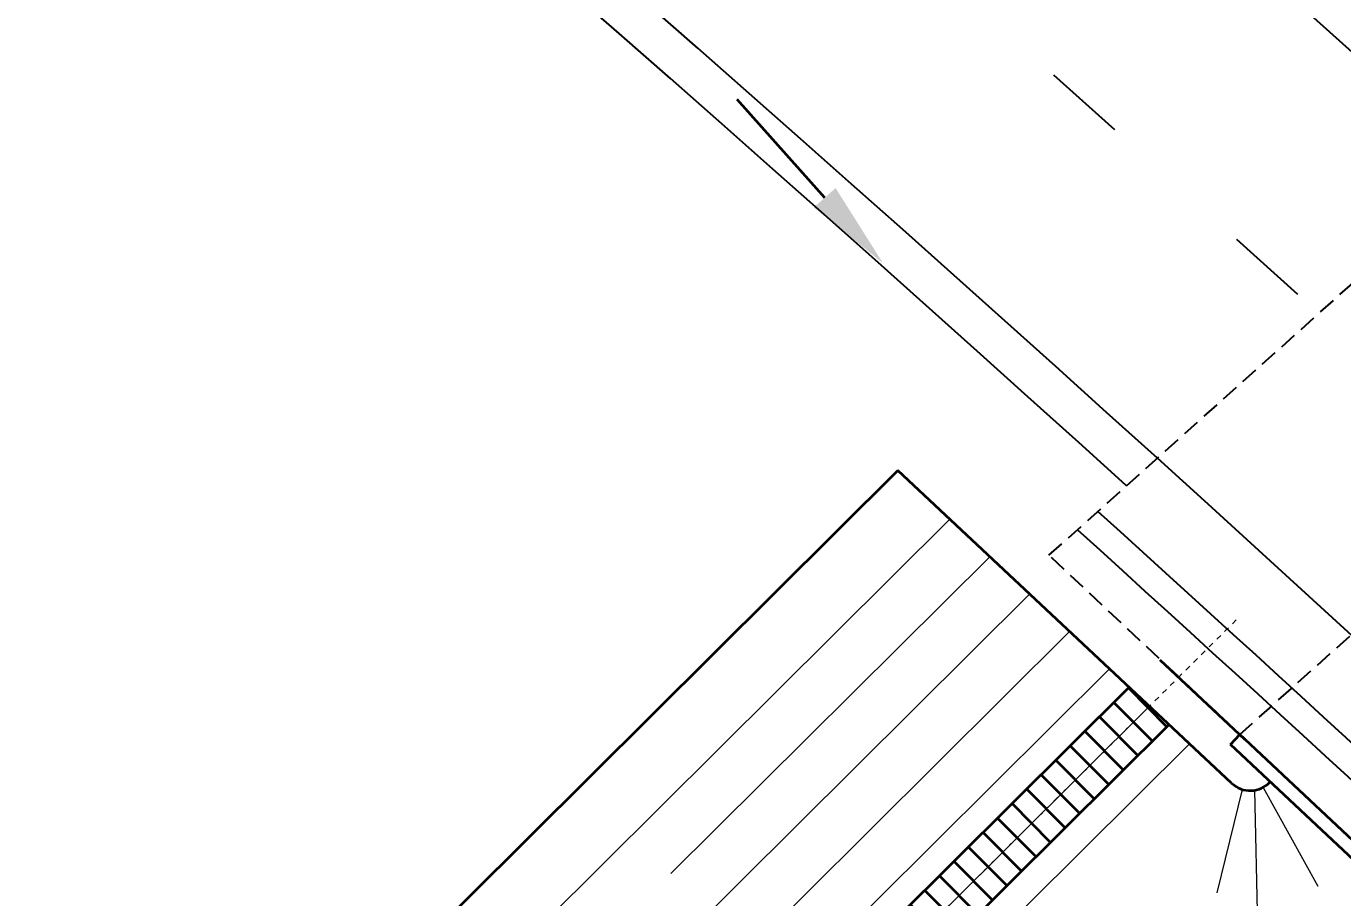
# Model space of a CAD drawing. Header units: millimetres. Extents: x 0 to 285450075, y -3000605 to 8125189010.
# Drawn here: x 6236190.35 to 6236214.42, y 5216941.77 to 5216957.7 of the extents above; entities that cross this region are included whole.
import ezdxf
from ezdxf import colors
from ezdxf.entities.mleader import LeaderData, LeaderLine
from ezdxf.math import Vec2, Vec3

# ---------------------------------------------------------------- set-up
doc = ezdxf.new("R2010")
doc.units = ezdxf.units.MM
doc.set_wipeout_variables(frame=1)
for name, pattern in [('15-15', [6, 1.5, -3, 1.5]), ('невидимая', [9.524999999999999, 6.35, -3.175]), ('осевая', [2, 1.25, -0.25, 0.25, -0.25])]:
    doc.linetypes.add(name, pattern=pattern)
for name, color, linetype, lineweight in [('1-Бетон', 106, 'Continuous', 35), ('ИС_Выноски', 3, 'Continuous', 18), ('ИС_Мвн', 3, 'Continuous', 18), ('ИС_Основная', 7, 'Continuous', 35), ('ИС_Ось', 3, 'осевая', 18), ('ИС_Размер', 3, 'Continuous', 18), ('ИС_Тонкая', 3, 'Continuous', 18)]:
    doc.layers.add(name, color=color, linetype=linetype, lineweight=lineweight)
for name, color, linetype in [('ИС_Невидимая', 4, 'невидимая'), ('Основное направление 30.05.Верх покрытия', 7, 'Continuous'), ('Основное направление 30.05.Ось трассы', 7, 'Continuous'), ('Петля 1 ось справа.Верх покрытия', 7, 'Continuous')]:
    doc.layers.add(name, color=color, linetype=linetype)
doc.layers.add('Оси_Невидимые', color=5, linetype='Continuous', plot=False)
doc.styles.add('ISOCPEUR', font='isocpeur.ttf', dxfattribs={"width": 0.8, "oblique": 15, "height": 2.5})

# ---------------------------------------------------------------- blocks, each defined once
blk = doc.blocks.new('iyugtyuf')
at = {"layer": 'ИС_Мвн', "color": 146, "linetype": 'ByBlock', "lineweight": -2, "true_color": 0x105689}
blk.add_lwpolyline([(-1600, 0), (-4007.633130602539, 0)], dxfattribs=at)
at = {"layer": 'ИС_Мвн', "color": 146, "true_color": 0x105689}
blk.add_solid([(-1600, 266.6666666666279), (0, 0), (-1600, -266.6666666666279)], dxfattribs=at)
blk = doc.blocks.new('мост план кальмиус')
at = {"rotation": 179.8184445429172}
blk.add_blockref('iyugtyuf', (87930.9256229559, 16415.78252618783), dxfattribs=at)
at = {"color": 8}
blk.add_wipeout([(-84927.22027907806, 18748.29524115598), (-83562.10518667355, 45127.8373809731), (-71215.62672966083, 44488.683703075454), (-66238.49522676371, 42098.07016978532), (-62409.643923705196, 39357.97579420914), (-58830.716301975546, 35768.855867717764), (-56452.28788546445, 32504.484862400423), (-54288.50218401514, 28370.362583068432), (-53279.30970389648, 25638.013681059092), (-52589.0945157769, 23031.127933876764), (-52149.35084967309, 20451.836955806066), (-51944.951652813, 17984.21466633986), (-51953.02387939343, 15403.759886898304), (-51847.34206117517, 1712.72276568308), (16523.282109975407, 173.80735680129146), (16498.72042060877, 13750.046191967733), (48680.92953516058, 15114.943477429188), (51950.42316013327, 15395.81738518711), (51992.52027539584, 16603.110530736216), (52428.504862379545, 19670.193254605314), (52763.34253749418, 20976.01889495185), (53228.309239215116, 22375.83063224965), (53762.677577034345, 23669.696514941956), (54927.89573469787, 25866.755399978923), (55954.781278536175, 27386.18034559759), (57260.55347777494, 28967.53221083118), (58368.563431836905, 30088.082300584152), (59856.85516919005, 31351.66327198854), (61766.3505275411, 32654.21714676966), (64399.12786458382, 33987.179970589495), (66743.15707958092, 34801.857116672036), (68606.67243567068, 35230.336822055804), (73005.52696223065, 35614.84574365811), (75369.47652186993, 35737.24836544393), (80966.04836699225, 36027.03249559275), (84021.42619411596, 36185.14526191499), (84923.7698906359, 18748.21725844528), (81975.03058513398, 18490.236000741075), (81923.76989055639, 17722.92617110131), (81923.76988817308, -13317.190694056771), (85002.57917783258, -13810.810792838281), (86426.05640348556, -28043.583305266424), (82155.69885638765, -29130.58656990234), (72089.88743221789, -31692.800566881284), (70681.95761139835, -31944.985799800896), (68644.50306409821, -32063.151191703335), (67159.5556969394, -31992.79906066094), (65456.63549108803, -31747.533611716062), (63155.42813146263, -31121.587825580587), (61640.72464078232, -30506.809973877535), (59830.770336110654, -29527.975967168924), (59205.63870568676, -29118.89136875217), (57611.75282334925, -27876.59207978082), (55949.92674796435, -26189.01714852205), (54592.203173865164, -24361.82660009156), (53635.173046263866, -22662.406008932187), (53329.19152088224, -22000.330472320114), (52861.600669235755, -20804.928204842407), (52220.35527394282, -18395.65268037739), (52132.5861608738, -16965.668981965107), (51954.53054754238, -16165.9329363133), (50601.32079816885, -16282.183757029765), (16893.774168740107, -17700.775087558082), (16523.282109859378, 173.80735771002946), (-51847.342061433184, 1712.7227652310976), (-51957.40425444423, -16165.905915630487), (-51974.94507409273, -17754.33935460527), (-52064.16803781567, -18997.99682249452), (-52206.53442521426, -20149.231845936563), (-52410.6186753695, -21316.216694329254), (-52628.39025146569, -22291.07441092588), (-52913.35612622266, -23343.569066860335), (-53312.59058335112, -24567.868344748218), (-53979.11825161105, -26231.672115691763), (-54781.496636731805, -27858.971238680795), (-55627.41467324306, -29294.60991131072), (-56959.158399808905, -31170.984893825662), (-57508.00483881574, -31842.87923887471), (-57929.93372590378, -32326.68572988882), (-58939.37762725083, -33384.22311556336), (-60063.63396939652, -34420.6205259815), (-61062.431647950434, -35235.84448313515), (-61821.65239741058, -35797.38205412269), (-62601.64382829224, -36327.018813867064), (-63222.98631850993, -36717.17357177375), (-63656.71879372359, -36973.79259951456), (-64058.88278810794, -37200.66704984545), (-65392.8936047621, -37881.27199225561), (-66992.72054169496, -38562.61446516856), (-68625.90968461457, -39119.46688930344), (-70984.27485407786, -39742.76825830512), (-72767.16096556162, -39964.63836124385), (-74388.41929046481, -40088.3906297074), (-88873.87530732155, -37694.01229268464), (-84927.22027557666, -13817.627779996896), (-82187.19435144389, -14057.348985749937), (-81927.2202756307, -13317.190695010417), (-81927.2202789686, 17722.92617110131), (-81860.98191405224, 18480.034143458528)], dxfattribs=at).dxf.layer = '1-Бетон'
at = {"layer": 'ИС_Основная'}
h = blk.add_hatch(dxfattribs=at)
h.set_pattern_fill('ANSI31', color=256, scale=2999.999999999995, angle=317.9623572002632)
h.set_pattern_definition([(2.962357200263171, (76192.5519425869, 17320.98023414612), (-19.37994546864468, 374.4988888015995), [])])
h.paths.add_polyline_path([(78292.72344088554, 34612.48041152954), (77303.58703923225, 34551.09028625488), (78164.03941941261, 17923.6718044281), (79162.70312857628, 17975.35165691376)])
at = {"layer": '1-Бетон'}
for points in [[(73645.47438693047, 17259.58434486389), (77132.15582823753, 17564.62944698334)], [(79146.33415913582, 17489.89225673676), (77034.17808556557, 17305.1025428772)], [(77132.15582823753, 17564.62944698334), (77153.94476389885, 17315.58077144623)], [(73645.4743821621, 17008.62938499451), (77153.94476389885, 17315.58077144623)]]:
    blk.add_lwpolyline(points, dxfattribs=at)
at = {"layer": 'ИС_Невидимая', "ltscale": 50}
blk.add_lwpolyline([(81923.76988625526, -13317.19069671631), (73954.52038693428, -14014.40968132019), (73954.52038788795, 17025.70718383789), (81923.76988959312, 17722.92616844177)], close=True, dxfattribs=at)
blk.add_lwpolyline([(77153.94476389885, 17315.58077144623), (77110.30412840843, -13748.43054771423)], dxfattribs=at)
at = {"layer": 'ИС_Основная'}
for points in [[(84923.76989388466, 18748.21725845337), (84021.42148184776, 36185.23624324799)], [(78152.15854096413, 18155.77803897858), (77294.16739058495, 34735.63563346863)], [(78292.70104813576, 34787.30875778198), (79148.85375380516, 18242.97757053375)], [(76590.48060679436, 18019.14892292023), (84923.76989388466, 18748.21725845337)]]:
    blk.add_lwpolyline(points, dxfattribs=at)
blk.add_arc((76634.05847859383, 17521.05157470703), 499.9999999999993, 94.99997551105447, 184.99997553157, dxfattribs=at)
at = {"layer": 'ИС_Ось', "ltscale": 0.1}
blk.add_line((78757.28756594658, 15963.07767486572), (77784.51322245598, 34761.01054382324), dxfattribs=at)
at = {"layer": 'ИС_Размер'}
for points in [[(81632.07659649849, 18460.23141288757), (80780.50433278084, 34916.05010795593)], [(83625.72661995888, 18634.6531867981), (82777.83173918724, 35019.40981292725)], [(77644.77656579018, 18111.38786506653), (76785.84951663017, 34709.33069229126)], [(79638.42658162117, 18285.80963993073), (78783.17692399025, 34812.6903963089)], [(78641.60157132149, 18198.59875106812), (78188.79294133186, 26948.6919708252)], [(80635.25158810616, 18373.02052497864), (80193.0409810543, 26918.3171081543)], [(82628.90160250664, 18547.44230079651), (82204.03482031822, 26757.58612823486)], [(76380.03531241417, 17951.71644592285), (75276.1312148571, 19558.69631195068)]]:
    blk.add_lwpolyline(points, dxfattribs=at)
at = {"layer": 'ИС_Тонкая'}
for p, q in [((76214.52996754646, 17793.07331752777), (74145.47025561333, 19564.49213981628)), ((76148.64518380165, 17640.94291496277), (74132.93405175209, 18102.60728931427))]:
    blk.add_line(p, q, dxfattribs=at)
at = {"layer": 'Оси_Невидимые'}
for radius, start, end in [(787250.0320911821, 270.7722619658044, 275.9732005889559), (787750.0320911821, 270.771734179072, 275.9693850220402)]:
    blk.add_arc((-3.576278686523438e-06, 800000.0320901871), radius, start, end, dxfattribs=at)
blk = doc.blocks.new('_DotBlank')
at = {"color": 0, "linetype": 'ByBlock', "lineweight": -2}
blk.add_line((-0.5, 0), (-1, 0), dxfattribs=at)
blk.add_circle((0, 0), 0.5, dxfattribs=at)

msp = doc.modelspace()

# ---------------------------------------------------------------- linework, layer by layer
at = {"layer": 'ИС_Размер', "linetype": 'Continuous'}
msp.add_circle((6226064.774195195, 5217311.368739294), 148840.0322188251, dxfattribs=at)
at = {"layer": 'Основное направление 30.05.Верх покрытия', "color": 6, "flags": 128}
for points in [[(6236270.648887656, 5216907.411948892, 0.1019416118149585), (6236008.190942979, 5217096.197410707), (6236008.188558117, 5217096.198476841, 0.003661817871034145), (6235996.744369972, 5217101.26642775, 0.003173541044816375), (6235985.233382591, 5217106.176858179, 0.002685265615582466), (6235973.66725103, 5217110.951412038, 0.002196991583332419), (6235962.05684442, 5217115.612082395, 0.001708718831650913), (6235950.412370985, 5217120.18113878, 0.001220446429215372), (6235938.743505939, 5217124.681060876, 0.0007321748416870832), (6235927.059521522, 5217129.134477368, 0.000243903516093269), (6235915.369418578, 5217133.564108713), (6235915.366978709, 5217133.565032324), (6235625.294636446, 5217242.047308877)], [(6236268.408531599, 5216905.416150234, 0.1019261115502601), (6236006.966622937, 5217093.45860797), (6236006.964247006, 5217093.459670112, 0.003662283066660166), (6235995.560305911, 5217098.509982158, 0.003174006007611752), (6235984.084405109, 5217103.405603816, 0.002685730345547199), (6235972.548107042, 5217108.1679759, 0.002197456080466509), (6235960.962205855, 5217112.818918165, 0.001709182863123715), (6235949.336850746, 5217117.380557373, 0.001220910577103496), (6235937.681672465, 5217121.875261582, 0.0007326388731598854), (6235926.00591228, 5217126.32557944, 0.000244367663981393), (6235914.318552759, 5217130.754183264), (6235914.316112997, 5217130.755106835), (6235624.24216426, 5217239.237984181)], [(6236261.202037489, 5216898.996317443, 0.101875452646731), (6236003.02839347, 5217084.648792497), (6236003.026046266, 5217084.649841797, 0.00366584537550807), (6235991.771300401, 5217089.689355067, 0.003177505685016513), (6235980.426825794, 5217094.583775016, 0.002689168090000749), (6235969.00414962, 5217099.353757832, 0.002200832590460777), (6235957.514092474, 5217104.020445984, 0.001712498953565955), (6235945.966884991, 5217108.605396211, 0.001224166946485639), (6235934.372288702, 5217113.130513132, 0.000735836336389184), (6235922.739720421, 5217117.617987318, 0.0002475065703038126), (6235911.078379493, 5217122.090236688), (6235911.075943719, 5217122.091169909), (6235620.997972805, 5217230.575551484), (6235621.607099206, 5217232.204303457)]]:
    msp.add_lwpolyline(points, format="xyb", dxfattribs=at)
at = {"layer": 'Петля 1 ось справа.Верх покрытия', "color": 5, "linetype": '15-15', "flags": 128}
msp.add_lwpolyline([(6236274.345470271, 5216910.705012333, 0.1019669350747665), (6236010.211071048, 5217100.716435224), (6236010.208671451, 5217100.717507945, 0.003661490743979812), (6235998.68820873, 5217105.791593195, 0.003173224860802293), (6235987.11004631, 5217110.703241511, 0.002684960374608636), (6235975.48586074, 5217115.474497577, 0.002196697052568197), (6235963.826511051, 5217120.127700328, 0.001708434661850333), (6235952.142167206, 5217124.685410253, 0.001220173318870366), (6235940.442440881, 5217129.170343405, 0.0007319124415516853), (6235928.736517837, 5217133.605310842, 0.0002436518552713096), (6235917.033291287, 5217138.013162227), (6235917.030849419, 5217138.014081015), (6235626.96105074, 5217246.495406309)], format="xyb", dxfattribs=at)

# ---------------------------------------------------------------- next in the draw order: block references
at = {"layer": '1-Бетон', "xscale": 0.001, "yscale": 0.001, "zscale": 0.001, "rotation": 131.8774809029428}
msp.add_blockref('мост план кальмиус', (6236276.934872785, 5216898.860361053), dxfattribs=at)

# ---------------------------------------------------------------- next in the draw order: leaders
at = {"layer": 'ИС_Выноски', "color": 3}
ml = msp.add_multileader_mtext('Standard', dxfattribs=at)
ml.set_content('ПК70+50\\P24+3х33+24', color=3, style='ISOCPEUR')
ml.set_leader_properties(color=256, linetype='ByLayer', lineweight=-1)
ml.set_arrow_properties(name='DOTBLANK')
ml.build(insert=Vec2(0, 0))
ml.multileader.update_dxf_attribs({"text_left_attachment_type": 6, "text_right_attachment_type": 6, "dogleg_length": 0.36, "arrow_head_size": 1500, "scale": 25})
ctx = ml.context
ctx.base_point, ctx.scale, ctx.char_height, ctx.arrow_head_size, ctx.landing_gap_size, ctx.plane_origin, ctx.plane_x_axis, ctx.plane_y_axis = Vec3(6236691.205570505, 5217349.723767677), 25, 125, 1500, 2.25, Vec3(6242724.035239214, 5214845.619635534), Vec3(0.9999999999338385, 1.150318474657976e-05), Vec3(-1.150318474657976e-05, 0.9999999999338385)
ctx.left_attachment, ctx.right_attachment, ctx.text_align_type = 6, 6, 1
notes = []
notes.append((ctx, [(0, (1, 1, 0), (6236671.075354781, 5217349.723536116), (0.9999999999338384, 1.150318474657975e-05), 20.13021572530852, [(1, [(6236451.887030465, 5217068.313870592)], 0, [])])]))
ctx.mtext.insert, ctx.mtext.text_direction, ctx.mtext.rotation, ctx.mtext.width, ctx.mtext.alignment, ctx.mtext.flow_direction = Vec3(6237088.670271223, 5217499.728339797), Vec3(0.9999999999338385, 1.150318474657976e-05), 1.150318474683345e-05, 857.2090027666661, 2, 5
ctx.mtext.has_bg_fill, ctx.mtext.bg_color, ctx.mtext.bg_scale_factor, ctx.mtext.bg_transparency, ctx.mtext.use_window_bg_color = 1, -1027028792, 1.5, 0, 1
for ctx, leaders in notes:
    for number, flags, end, landing, length, lines in leaders:
        leader = LeaderData()
        leader.index, (leader.has_last_leader_line, leader.has_dogleg_vector, leader.attachment_direction) = number, flags
        leader.last_leader_point, leader.dogleg_vector, leader.dogleg_length = Vec3(end), Vec3(landing), length
        for number, points, colour, breaks in lines:
            line = LeaderLine()
            line.index, line.vertices, line.color, line.breaks = number, Vec3.list(points), colors.encode_raw_color(colour), breaks
            leader.lines.append(line)
        ctx.leaders.append(leader)

# ---------------------------------------------------------------- next in the draw order: linework, layer by layer
at = {"layer": 'Основное направление 30.05.Верх покрытия', "color": 5, "flags": 128}
for points in [[(6236271.395672509, 5216908.077214667, 0.1019467528112736), (6236008.599049659, 5217097.110344953, 1.051655658557138e-06), (6236008.596661821, 5217097.111412418, 0.003661664202809334), (6235997.139057993, 5217102.185242946, 0.00317338714376092), (6235985.616375085, 5217107.100609634, 0.002685111947357655), (6235974.040299026, 5217111.879224084, 0.002196837682276964), (6235962.421723941, 5217116.543137138, 0.001708564697764814), (6235950.770877732, 5217121.114665915, 0.001220292295329273), (6235939.09745043, 5217125.616327306, 0.0007320204749703407), (6235927.410724604, 5217130.070776677, 0.0002437491348246112), (6235915.719707184, 5217134.500750529), (6235915.71726728, 5217134.501674154), (6235625.645460508, 5217242.983750441)], [(6235623.891340198, 5217238.301542616), (6235913.965824426, 5217129.818465005), (6235913.968264152, 5217129.817541447, -0.0002445222635287791), (6235925.654709199, 5217125.389280132, -0.0007327937637455761), (6235937.327727973, 5217120.939995151, -0.001221065875142813), (6235948.978343999, 5217116.447030238, -0.001709338393993676), (6235960.597326334, 5217111.887863422, -0.002197611844167113), (6235972.175059047, 5217107.240163854, -0.002685886342078447), (6235983.701412616, 5217102.481852361, -0.003174162236973643), (6235995.165617891, 5217097.591166961, -0.003662439528852701), (6236006.556143302, 5217092.546734534), (6236006.558516257, 5217092.545673723, -0.1019209188748377), (6236267.661745746, 5216904.750883568, -0.1019209188748377)], [(6236261.762128562, 5216899.495268941, 0.101879434255475), (6236003.33447348, 5217085.333493182), (6236003.332124044, 5217085.33454348, 0.003665599273517728), (6235992.067316416, 5217090.378466465, 0.00317726144567132), (6235980.714070165, 5217095.276588607, 0.002688925713300705), (6235969.283935618, 5217100.049616867, 0.002200592076405883), (6235957.787752115, 5217104.718737041, 0.00171226030215621), (6235946.23576505, 5217109.305541563, 0.001223929808475077), (6235934.637747071, 5217113.831962955, 0.0007356007117778063), (6235923.003122731, 5217118.3202118, 0.00024727254640311), (6235911.341095949, 5217122.79271805), (6235911.338660147, 5217122.793651281), (6235621.26068926, 5217231.278032847), (6235621.607098863, 5217232.204302541)]]:
    msp.add_lwpolyline(points, format="xyb", dxfattribs=at)
at = {"layer": 'Основное направление 30.05.Ось трассы', "color": 1, "lineweight": 40, "true_color": 0xff0000, "flags": 128}
msp.add_lwpolyline([(6236484.530552633, 5215168.663524567), (6236481.890300106, 5216316.693470338, 0.0002441405813442543), (6236481.857483543, 5216329.193426731, 0.0007324220496229827), (6236481.800253096, 5216341.693291214, 0.001220703707076609), (6236481.694195684, 5216354.192828828, 0.001708986004814506), (6236481.514901205, 5216366.691518527, 0.002197269117459655), (6236481.23796753, 5216379.188410184, 0.002685553161427379), (6236480.839009678, 5216391.681981702, 0.003173838835209608), (6236480.293674571, 5216404.169996365, 0.003662125673145056), (6236479.57766277, 5216416.649360625, 0.2782706022262573), (6236007.742025631, 5217095.193183037, 0.003662125673145056), (6235996.292576607, 5217100.208890529, 0.003173838602378964), (6235984.775599979, 5217105.067609492, 0.002685553394258022), (6235973.202455266, 5217109.791042365, 0.002197269350290298), (6235961.583717393, 5217114.401240145, 0.001708985888399184), (6235949.92930247, 5217118.920532513, 0.001220703823491931), (6235938.248596392, 5217123.371464353, 0.0007324221660383046), (6235926.550585584, 5217127.776737393, 0.0002441405667923391), (6235914.843989324, 5217132.159155762), (6235320.40606286, 5217354.469145845, -0.01933908648788929), (6234250.506140395, 5217802.474160686), (6233192.592683566, 5218294.363059727, 0.03109592571854591)], format="xyb", dxfattribs=at)
at = {"layer": 'Петля 1 ось справа.Верх покрытия', "color": 5, "linetype": '15-15', "flags": 128}
for points in [[(6236274.345470271, 5216910.705012333, 0.1019669350747665), (6236010.211071048, 5217100.716435224), (6236010.208671451, 5217100.717507945, 0.003661490743979812), (6235998.68820873, 5217105.791593195, 0.003173224860802293), (6235987.11004631, 5217110.703241511, 0.002684960374608636), (6235975.48586074, 5217115.474497577, 0.002196697052568197), (6235963.826511051, 5217120.127700328, 0.001708434661850333), (6235952.142167206, 5217124.685410253, 0.001220173318870366), (6235940.442440881, 5217129.170343405, 0.0007319124415516853), (6235928.736517837, 5217133.605310842, 0.0002436518552713096), (6235917.033291287, 5217138.013162227), (6235917.030849419, 5217138.014081015), (6235626.96105074, 5217246.495406309)], [(6236264.711939151, 5216902.123078033, 0.1019002798356697), (6236004.946494868, 5217088.939583452), (6236004.944133673, 5217088.940639007, 0.003663677256554365), (6235993.616467154, 5217093.984816712, 0.003175376681610942), (6235982.20774139, 5217098.879220484, 0.002687077736482024), (6235970.729497332, 5217103.644890361, 0.002198780421167612), (6235959.192539224, 5217108.303300231, 0.001710484270006418), (6235947.607054525, 5217112.8762859, 0.001222189399413764), (6235935.982737523, 5217117.385979053, 0.0007338951691053808), (6235924.328915965, 5217121.854745965, 0.0002456015208736062), (6235912.65468005, 5217126.305129749), (6235912.652242287, 5217126.306058143), (6235622.575749965, 5217234.789886749)]]:
    msp.add_lwpolyline(points, format="xyb", dxfattribs=at)

doc.saveas('drawing.dxf')
